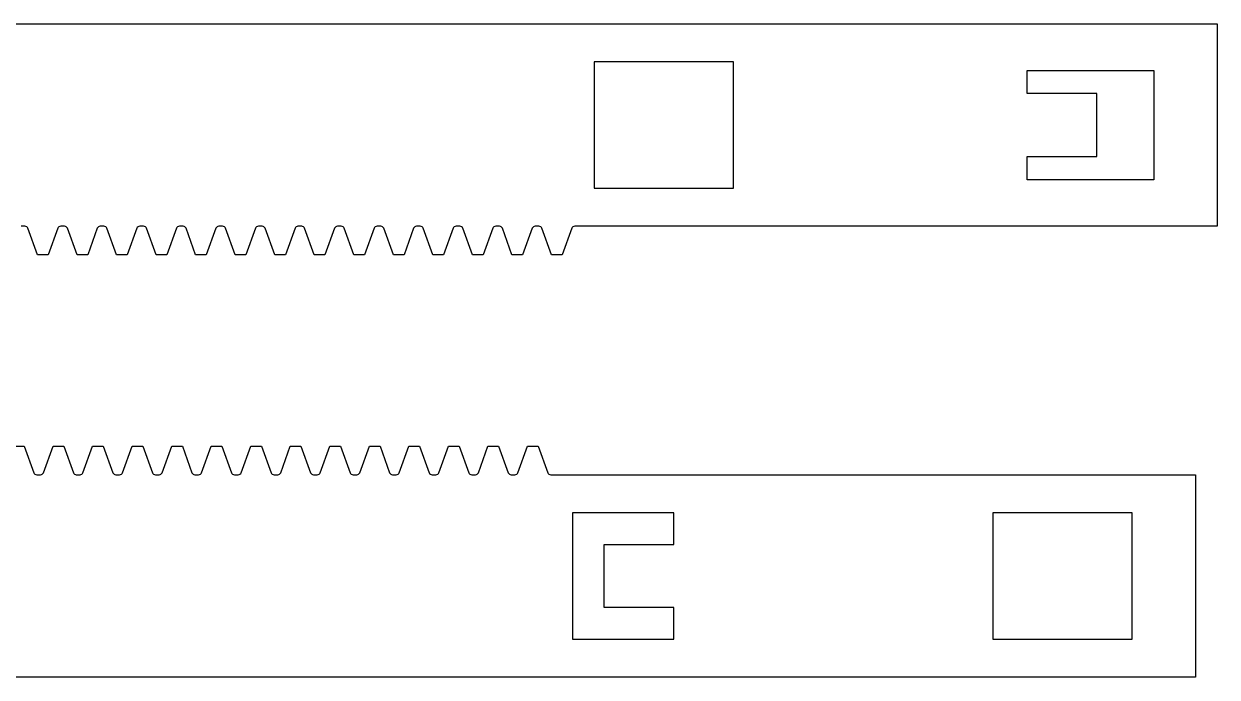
# Model space of a CAD drawing. Header units: millimetres. Extents: x -974 to 1122, y -177 to 977.
# Drawn here: x 292.3 to 386.5, y 490.8 to 542.5 of the extents above; entities that cross this region are included whole.
import ezdxf

# ---------------------------------------------------------------- set-up
doc = ezdxf.new("R2010")
doc.units = ezdxf.units.MM
for name, color, linetype in [('Default', 7, 'Continuous'), ('RACK_COUNTER_BAC', 7, 'Continuous'), ('RACK_FOR_X', 7, 'Continuous')]:
    doc.layers.add(name, color=color, linetype=linetype)

# ---------------------------------------------------------------- blocks, each defined once
blk = doc.blocks.new('SE34')
at = {"layer": 'RACK_COUNTER_BAC', "color": 7, "linetype": 'Continuous'}
for p, q in [((291.455, 509.075), (292.298, 509.075)), ((292.298, 509.075), (293.057, 506.989)), ((293.819, 506.989), (294.578, 509.075)), ((294.578, 509.075), (295.421, 509.075)), ((295.421, 509.075), (296.18, 506.989)), ((296.942, 506.989), (297.701, 509.075)), ((297.701, 509.075), (298.543, 509.075)), ((298.543, 509.075), (299.303, 506.989)), ((300.064, 506.989), (300.823, 509.075)), ((300.823, 509.075), (301.666, 509.075)), ((301.666, 509.075), (302.425, 506.989)), ((303.187, 506.989), (303.946, 509.075)), ((303.946, 509.075), (304.789, 509.075)), ((304.789, 509.075), (305.548, 506.989)), ((306.31, 506.989), (307.069, 509.075)), ((307.069, 509.075), (307.912, 509.075)), ((307.912, 509.075), (308.671, 506.989)), ((309.433, 506.989), (310.192, 509.075)), ((310.192, 509.075), (311.035, 509.075)), ((311.035, 509.075), (311.794, 506.989)), ((312.556, 506.989), (313.315, 509.075)), ((313.315, 509.075), (314.157, 509.075)), ((314.157, 509.075), (314.917, 506.989)), ((315.678, 506.989), (316.437, 509.075)), ((316.437, 509.075), (317.28, 509.075)), ((317.28, 509.075), (318.039, 506.989)), ((318.801, 506.989), (319.56, 509.075)), ((319.56, 509.075), (320.403, 509.075)), ((320.403, 509.075), (321.162, 506.989)), ((321.924, 506.989), (322.683, 509.075)), ((322.683, 509.075), (323.526, 509.075)), ((323.526, 509.075), (324.285, 506.989)), ((325.047, 506.989), (325.806, 509.075)), ((325.806, 509.075), (326.649, 509.075)), ((326.649, 509.075), (327.408, 506.989)), ((328.17, 506.989), (328.929, 509.075)), ((328.929, 509.075), (329.772, 509.075)), ((329.772, 509.075), (330.531, 506.989)), ((331.292, 506.989), (332.051, 509.075)), ((332.051, 509.075), (332.894, 509.075)), ((332.894, 509.075), (333.653, 506.989)), ((293.292, 506.825), (293.584, 506.825)), ((296.415, 506.825), (296.707, 506.825)), ((299.537, 506.825), (299.829, 506.825)), ((302.66, 506.825), (302.952, 506.825)), ((305.783, 506.825), (306.075, 506.825)), ((308.906, 506.825), (309.198, 506.825)), ((312.029, 506.825), (312.321, 506.825)), ((315.151, 506.825), (315.443, 506.825)), ((318.274, 506.825), (318.566, 506.825)), ((321.397, 506.825), (321.689, 506.825)), ((324.52, 506.825), (324.812, 506.825)), ((327.643, 506.825), (327.935, 506.825)), ((330.766, 506.825), (331.057, 506.825)), ((333.888, 506.825), (384.801, 506.825)), ((384.801, 506.825), (384.801, 490.825)), ((335.6, 503.825), (335.6, 493.825)), ((343.6, 503.825), (335.6, 503.825)), ((343.6, 501.325), (343.6, 503.825)), ((368.798, 503.825), (368.798, 493.825)), ((379.801, 503.825), (368.798, 503.825)), ((379.801, 493.825), (379.801, 503.825)), ((338.1, 501.325), (343.6, 501.325)), ((338.1, 496.325), (338.1, 501.325)), ((343.6, 496.325), (338.1, 496.325)), ((343.6, 493.825), (343.6, 496.325)), ((335.6, 493.825), (343.6, 493.825)), ((368.798, 493.825), (379.801, 493.825)), ((384.801, 490.825), (102.498, 490.825))]:
    blk.add_line(p, q, dxfattribs=at)
for centre, start, end in [((293.292, 507.075), 200, 270), ((293.584, 507.075), 270, 340), ((296.415, 507.075), 200, 270), ((296.707, 507.075), 270, 340), ((299.537, 507.075), 200, 270), ((299.829, 507.075), 270, 340), ((302.66, 507.075), 200, 270), ((302.952, 507.075), 270, 340), ((305.783, 507.075), 200, 270), ((306.075, 507.075), 270, 340), ((308.906, 507.075), 200, 270), ((309.198, 507.075), 270, 340), ((312.029, 507.075), 200, 270), ((312.321, 507.075), 270, 340), ((315.151, 507.075), 200, 270), ((315.443, 507.075), 270, 340), ((318.274, 507.075), 200, 270), ((318.566, 507.075), 270, 340), ((321.397, 507.075), 200, 270), ((321.689, 507.075), 270, 340), ((324.52, 507.075), 200, 270), ((324.812, 507.075), 270, 340), ((327.643, 507.075), 200, 270), ((327.935, 507.075), 270, 340), ((330.766, 507.075), 200, 270), ((331.057, 507.075), 270, 340), ((333.888, 507.075), 200, 270)]:
    blk.add_arc(centre, 0.25, start, end, dxfattribs=at)
blk = doc.blocks.new('SE35')
at = {"layer": 'RACK_FOR_X', "color": 7, "linetype": 'Continuous'}
for p, q in [((104.215, 542.474), (386.517, 542.474)), ((386.517, 542.474), (386.517, 526.474)), ((337.32, 539.474), (337.32, 529.474)), ((348.32, 539.474), (337.32, 539.474)), ((348.32, 529.474), (348.32, 539.474)), ((371.517, 536.974), (371.517, 538.793)), ((371.517, 538.793), (381.517, 538.793)), ((381.517, 538.793), (381.517, 530.154)), ((377.017, 536.974), (371.517, 536.974)), ((377.017, 531.974), (377.017, 536.974)), ((371.517, 530.154), (371.517, 531.974)), ((371.517, 531.974), (377.017, 531.974)), ((381.517, 530.154), (371.517, 530.154)), ((337.32, 529.474), (348.32, 529.474)), ((292.354, 526.474), (292.062, 526.474)), ((293.348, 524.224), (292.589, 526.309)), ((294.95, 526.309), (294.191, 524.224)), ((295.477, 526.474), (295.185, 526.474)), ((296.471, 524.224), (295.712, 526.309)), ((298.073, 526.309), (297.314, 524.224)), ((298.6, 526.474), (298.308, 526.474)), ((299.594, 524.224), (298.835, 526.309)), ((301.196, 526.309), (300.437, 524.224)), ((301.723, 526.474), (301.431, 526.474)), ((302.717, 524.224), (301.958, 526.309)), ((304.318, 526.309), (303.559, 524.224)), ((304.845, 526.474), (304.553, 526.474)), ((305.839, 524.224), (305.08, 526.309)), ((307.441, 526.309), (306.682, 524.224)), ((307.968, 526.474), (307.676, 526.474)), ((308.962, 524.224), (308.203, 526.309)), ((310.564, 526.309), (309.805, 524.224)), ((311.091, 526.474), (310.799, 526.474)), ((312.085, 524.224), (311.326, 526.309)), ((313.687, 526.309), (312.928, 524.224)), ((314.214, 526.474), (313.922, 526.474)), ((315.208, 524.224), (314.449, 526.309)), ((316.81, 526.309), (316.051, 524.224)), ((317.337, 526.474), (317.045, 526.474)), ((318.331, 524.224), (317.572, 526.309)), ((319.933, 526.309), (319.173, 524.224)), ((320.459, 526.474), (320.167, 526.474)), ((321.453, 524.224), (320.694, 526.309)), ((323.055, 526.309), (322.296, 524.224)), ((323.582, 526.474), (323.29, 526.474)), ((324.576, 524.224), (323.817, 526.309)), ((326.178, 526.309), (325.419, 524.224)), ((326.705, 526.474), (326.413, 526.474)), ((327.699, 524.224), (326.94, 526.309)), ((329.301, 526.309), (328.542, 524.224)), ((329.828, 526.474), (329.536, 526.474)), ((330.822, 524.224), (330.063, 526.309)), ((332.424, 526.309), (331.665, 524.224)), ((332.951, 526.474), (332.659, 526.474)), ((333.945, 524.224), (333.186, 526.309)), ((335.547, 526.309), (334.787, 524.224)), ((386.517, 526.474), (335.781, 526.474)), ((294.191, 524.224), (293.348, 524.224)), ((297.314, 524.224), (296.471, 524.224)), ((300.437, 524.224), (299.594, 524.224)), ((303.559, 524.224), (302.717, 524.224)), ((306.682, 524.224), (305.839, 524.224)), ((309.805, 524.224), (308.962, 524.224)), ((312.928, 524.224), (312.085, 524.224)), ((316.051, 524.224), (315.208, 524.224)), ((319.173, 524.224), (318.331, 524.224)), ((322.296, 524.224), (321.453, 524.224)), ((325.419, 524.224), (324.576, 524.224)), ((328.542, 524.224), (327.699, 524.224)), ((331.665, 524.224), (330.822, 524.224)), ((334.787, 524.224), (333.945, 524.224))]:
    blk.add_line(p, q, dxfattribs=at)
for centre, start, end in [((292.354, 526.224), 20, 90), ((295.185, 526.224), 90, 160), ((295.477, 526.224), 20, 90), ((298.308, 526.224), 90, 160), ((298.6, 526.224), 20, 90), ((301.431, 526.224), 90, 160), ((301.723, 526.224), 20, 90), ((304.553, 526.224), 90, 160), ((304.845, 526.224), 20, 90), ((307.676, 526.224), 90, 160), ((307.968, 526.224), 20, 90), ((310.799, 526.224), 90, 160), ((311.091, 526.224), 20, 90), ((313.922, 526.224), 90, 160), ((314.214, 526.224), 20, 90), ((317.045, 526.224), 90, 160), ((317.337, 526.224), 20, 90), ((320.167, 526.224), 90, 160), ((320.459, 526.224), 20, 90), ((323.29, 526.224), 90, 160), ((323.582, 526.224), 20, 90), ((326.413, 526.224), 90, 160), ((326.705, 526.224), 20, 90), ((329.536, 526.224), 90, 160), ((329.828, 526.224), 20, 90), ((332.659, 526.224), 90, 160), ((332.951, 526.224), 20, 90), ((335.781, 526.224), 90, 160)]:
    blk.add_arc(centre, 0.25, start, end, dxfattribs=at)

msp = doc.modelspace()

# ---------------------------------------------------------------- block references
at = {"layer": 'Default'}
for name in ['SE35', 'SE34']:
    msp.add_blockref(name, (0, 0), dxfattribs=at)

doc.saveas('drawing.dxf')
